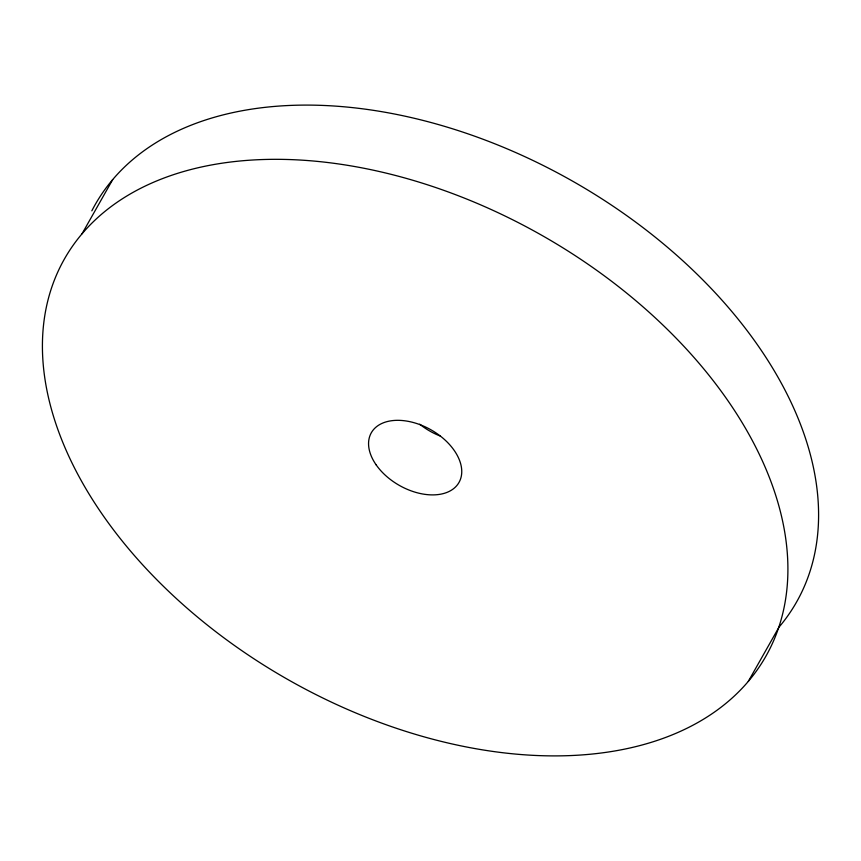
<?xml version="1.0" encoding="UTF-8"?>
<svg xmlns="http://www.w3.org/2000/svg" width="861" height="861" viewBox="0 0 861 861"><rect width="100%" height="100%" fill="white"/><g stroke="black" fill="none" stroke-linecap="round" stroke-linejoin="round"><path stroke-width="1.29" d="M82.021 233.815L112.705 179.594M748.295 681.406A403.066 255.835 29.5 0 0 393.402 174.923A403.066 255.835 29.5 0 0 103.783 516.503A403.066 255.835 29.5 0 0 748.295 681.406L778.979 627.185A403.066 255.835 29.5 0 0 588.192 190.303A403.066 255.835 29.5 0 0 91.836 210.827M440.025 435.967A50.379 31.975 29.5 0 1 419.684 424.182M376.235 464.972A50.379 31.975 29.5 0 0 456.804 485.582A50.379 31.975 29.5 0 0 412.441 422.277A50.379 31.975 29.5 0 0 376.235 464.972"/></g></svg>
